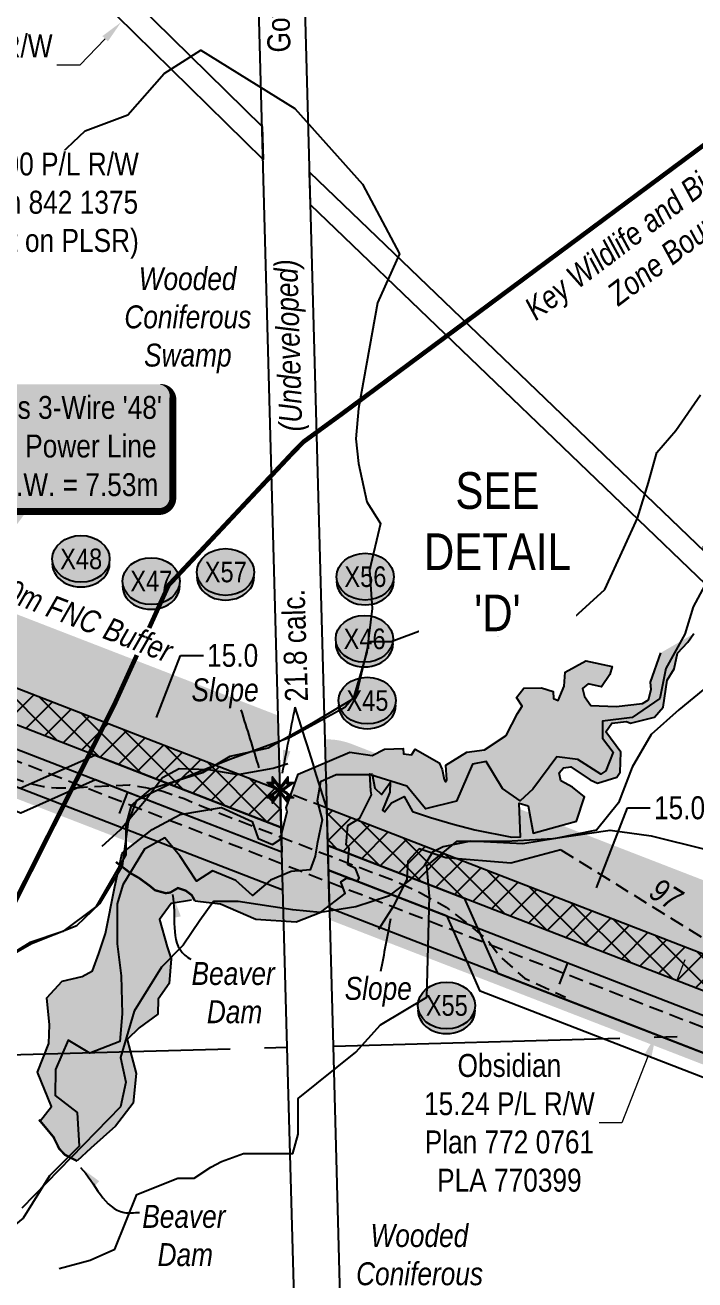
# Model space of a CAD drawing. Extents: x 633209 to 644713, y 5826006 to 5832721.
# Drawn here: x 637918 to 638210, y 5831600 to 5832147 of the extents above; entities that cross this region are included whole.
import ezdxf
from ezdxf.enums import TextEntityAlignment as Align

# ---------------------------------------------------------------- set-up
doc = ezdxf.new("R2010")
doc.units = 0
doc.header["$LTSCALE"] = 5
doc.header["$PDSIZE"] = 0.5
for name, pattern in [('DASHDOT2', [12.7, 6.35, -3.175, 0, -3.175]), ('foc-QUARTERLINE', [33, 25, -3, 2, -3]), ('foc-TIELINE', [1.875, 1.25, -0.625]), ('foc-TRAV', [1.875, 1.25, -0.625]), ('UG_PIPE', [1.875, 1.25, -0.625])]:
    doc.linetypes.add(name, pattern=pattern)
doc.layers.get('Defpoints').update_dxf_attribs({"color": 9})
for name, color, linetype, lineweight in [('AS-GENERAL', 48, 'Continuous', 18), ('C-AR-T', 13, 'Continuous', 9), ('C-FLOWLINE-T', 13, 'Continuous', 9), ('F-RW-T', 190, 'Continuous', 9), ('T-TEXT', 48, 'Continuous', 18), ('T-TIE-T', 201, 'Continuous', 18)]:
    doc.layers.add(name, color=color, linetype=linetype, lineweight=lineweight)
for name, color, linetype in [('AS-PIPE-UG', 44, 'UG_PIPE'), ('AS-WILDLIFE', 131, 'DASHDOT2'), ('C-RW', 13, 'Continuous'), ('DETAIL-T', 7, 'Continuous'), ('F-RW', 190, 'Continuous'), ('L-MON', 1, 'Continuous'), ('L-QSEC', 8, 'foc-QUARTERLINE'), ('L-ROAD-T', 7, 'Continuous'), ('L-SEC', 7, 'Continuous'), ('P-BUFFER-H 30m', 51, 'Continuous'), ('P-BUFFER-T', 40, 'Continuous'), ('P-CROSSINGS', 250, 'Continuous'), ('P-PROPOSED', 10, 'Continuous'), ('P-PROPOSED-H', 21, 'Continuous'), ('P-TEMP-BLUE-BORE-H', 131, 'Continuous'), ('P-TEMP-NO CUT-H', 104, 'Continuous'), ('P-TRAV', 4, 'foc-TRAV'), ('P-TXT', 4, 'Continuous'), ('T-SLOPE', 48, 'Continuous'), ('T-TIE', 201, 'foc-TIELINE'), ('T-WATER', 160, 'Continuous'), ('T-WATER-H', 133, 'Continuous'), ('WETLAND', 143, 'Continuous'), ('WETLAND-T', 146, 'Continuous')]:
    doc.layers.add(name, color=color, linetype=linetype)
doc.styles.add('175L', font='ARIALN.TTF', dxfattribs={"height": 20})
doc.styles.add('80', font='ARIALN.TTF', dxfattribs={"height": 10})
doc.styles.add('80CG', font='ARIALN.TTF', dxfattribs={"height": 10})
doc.styles.add('80L', font='ARIALN.TTF', dxfattribs={"height": 10})
doc.styles.add('80LS', font='ARIALNI.TTF', dxfattribs={"height": 10})
doc.styles.add('Crossing', font='ARIALN.TTF', dxfattribs={"height": 10})
doc.styles.add('foc-LtypeFont', font='ARIALN.TTF', dxfattribs={"height": 7.35})
doc.linetypes.add('foc-TOPO-flowdirection-NOLINE', pattern='A,0,[">",foc-LtypeFont,S=0.3,R=0,X=0,Y=-0.945],-20,[">",foc-LtypeFont,S=0.3,R=0,X=0,Y=-0.945],0', length=20)
doc.dimstyles.new('Compass 5 000', dxfattribs={"dimscale": 5, "dimtxt": 9, "dimasz": 2, "dimexe": 0.2, "dimexo": 0.0625, "dimgap": 0.5, "dimtad": 0, "dimtih": 1, "dimtoh": 1, "dimzin": 0, "dimdsep": 46, "dimtxsty": '80CG', "dimcen": 0.1, "dimse1": 1, "dimse2": 1, "dimclrd": 256, "dimclrt": 256, "dimaunit": 1, "dimadec": 4, "dimazin": 0, "dimtfac": 0.06, "dimtofl": 0, "dimtmove": 0, "dimatfit": 1, "dimfxl": 0.2, "dimtolj": 1, "dimtzin": 0, "dimlwd": -1, "dimarcsym": 0})

# ---------------------------------------------------------------- blocks, each defined once
blk = doc.blocks.new('*D414')
at = {"layer": 'C-AR-T', "transparency": 16777216}
for p, q in [((638202.04, 5831730.51), (638205.64, 5831739.84)), ((638189.31, 5831697.63), (638178.07, 5831668.58)), ((638178.07, 5831668.58), (638168.07, 5831668.58))]:
    blk.add_line(p, q, dxfattribs=at)
for points in [[(638200.48, 5831731.11), (638203.59, 5831729.91), (638198.43, 5831721.19)], [(638187.75, 5831698.23), (638190.86, 5831697.03), (638192.92, 5831706.96)]]:
    blk.add_solid(points, dxfattribs=at)
at = {"layer": 'Defpoints', "color": 0, "transparency": 16777216}
for p in [(638086.5, 5831764.5), (638080.99, 5831750.27), (638198.43, 5831721.19)]:
    blk.add_point(p, dxfattribs=at)
at = {"layer": 'C-AR-T', "transparency": 16777216, "insert": (638128.98, 5831668.58), "char_height": 10, "attachment_point": 5, "style": '80CG'}
blk.add_mtext('\\A1;Obsidian\\P15.24 P/L R/W\\PPlan 772 0761\\PPLA 770399', dxfattribs=at)
blk = doc.blocks.new('*D430')
at = {"layer": 'C-FLOWLINE-T', "transparency": 16777216}
for p, q in [((637973.48, 5832162.86), (637980.42, 5832170.06)), ((637952.67, 5832141.28), (637941.59, 5832129.78)), ((637941.59, 5832129.78), (637931.59, 5832129.78))]:
    blk.add_line(p, q, dxfattribs=at)
for points in [[(637972.28, 5832164.02), (637974.68, 5832161.7), (637966.54, 5832155.66)], [(637951.47, 5832142.43), (637953.87, 5832140.12), (637959.61, 5832148.48)]]:
    blk.add_solid(points, dxfattribs=at)
at = {"layer": 'Defpoints', "color": 0, "transparency": 16777216}
for p in [(637953.45, 5832168.28), (637946.52, 5832161.1), (637966.54, 5832155.66)]:
    blk.add_point(p, dxfattribs=at)
at = {"layer": 'C-FLOWLINE-T', "transparency": 16777216, "insert": (637876.59, 5832129.78), "char_height": 10, "attachment_point": 5, "style": '80CG', "bg_fill": 3, "box_fill_scale": 1.1, "bg_fill_color": 256, "bg_fill_true_color": 13158600, "bg_fill_transparency": 0}
blk.add_mtext('\\A1;Obsidian\\P10.06 Flow Line R/W\\PPlan 842 0200\\PPLA 2725', dxfattribs=at)
blk = doc.blocks.new('*D534')
at = {"layer": 'Defpoints', "color": 0, "transparency": 16777216}
for p in [(638147.65, 5831724.37), (638144.03, 5831715.03), (638351.23, 5831645.5)]:
    blk.add_point(p, dxfattribs=at)
at = {"layer": 'F-RW-T', "transparency": 16777216}
for p, q in [((638354.84, 5831654.82), (638358.45, 5831664.14)), ((638344, 5831626.83), (638336.15, 5831606.57)), ((638336.15, 5831606.57), (638326.15, 5831606.57))]:
    blk.add_line(p, q, dxfattribs=at)
for points in [[(638353.29, 5831655.42), (638356.4, 5831654.22), (638351.23, 5831645.5)], [(638342.44, 5831627.43), (638345.55, 5831626.22), (638347.61, 5831636.15)]]:
    blk.add_solid(points, dxfattribs=at)
at = {"layer": 'F-RW-T', "transparency": 16777216, "insert": (638287.06, 5831606.57), "char_height": 10, "attachment_point": 5, "style": '80CG'}
blk.add_mtext('\\A1;PMC\\P10.00 P/L R/W\\PPlan 962 1146\\PPLA 960735', dxfattribs=at)
blk = doc.blocks.new('*D547')
at = {"layer": 'Defpoints', "color": 0, "transparency": 16777216}
for p in [(637839.05, 5832131.08), (637869.05, 5832131.84), (637870.66, 5832068)]:
    blk.add_point(p, dxfattribs=at)
at = {"layer": 'F-RW-T', "transparency": 16777216}
for p, q in [((637880.66, 5832068.25), (637890.65, 5832068.5)), ((637830.66, 5832066.99), (637820.66, 5832066.74))]:
    blk.add_line(p, q, dxfattribs=at)
for points in [[(637830.62, 5832068.65), (637830.7, 5832065.32), (637840.66, 5832067.24)], [(637880.61, 5832069.91), (637880.7, 5832066.58), (637870.66, 5832068)]]:
    blk.add_solid(points, dxfattribs=at)
at = {"layer": 'F-RW-T', "transparency": 16777216, "insert": (637930.12, 5832068.5), "char_height": 10, "attachment_point": 5, "style": '80CG', "bg_fill": 3, "box_fill_scale": 1.1, "bg_fill_color": 256, "bg_fill_true_color": 13158600, "bg_fill_transparency": 0}
blk.add_mtext('\\A1;30.00 P/L R/W\\PPlan 842 1375\\P(Not on PLSR)', dxfattribs=at)
blk = doc.blocks.new('TEMP')
h = blk.add_hatch(color=255)
h.dxf.hatch_style = 1
h.paths.add_polyline_path([(-1.15, -0.67), (-0.67, -0.67), (-0.67, -1.15), (0, -0.25), (0.67, -1.15), (0.67, -0.67), (1.15, -0.67), (0.25, 0), (1.15, 0.67), (0.67, 0.67), (0.67, 1.15), (0, 0.25), (-0.67, 1.15), (-0.67, 0.67), (-1.15, 0.67), (-0.25, 0)])
h.paths.add_polyline_path([(0.57, 0.85), (0.57, 0.57), (0.85, 0.57), (0.08, 0), (0.85, -0.57), (0.57, -0.57), (0.57, -0.85), (0, -0.08), (-0.57, -0.85), (-0.57, -0.57), (-0.85, -0.57), (-0.08, 0), (-0.85, 0.57), (-0.57, 0.57), (-0.57, 0.85), (0, 0.08)], flags=16)
h = blk.add_hatch(color=1)
h.dxf.hatch_style = 1
h.paths.add_polyline_path([(-0.07, -0.01), (-0.08, 0), (-0.85, -0.57), (-0.57, -0.57), (-0.57, -0.85), (0.07, 0.01), (0.08, 0), (0.85, 0.57), (0.57, 0.57), (0.57, 0.85)])
at = {"color": 1}
for p, q in [((-0.08, 0), (0.08, 0)), ((0, 0.08), (0, -0.08))]:
    blk.add_line(p, q, dxfattribs=at)
at = {"color": 255, "flags": 128}
blk.add_lwpolyline([(-0.25, 0), (-1.15, 0.67), (-0.67, 0.67), (-0.67, 1.15), (0, 0.25), (0.67, 1.15), (0.67, 0.67), (1.15, 0.67), (0.25, 0), (1.15, -0.67), (0.67, -0.67), (0.67, -1.15), (0, -0.25), (-0.67, -1.15), (-0.67, -0.67), (-1.15, -0.67)], close=True, dxfattribs=at)
at = {"color": 1, "flags": 128}
blk.add_lwpolyline([(-0.08, 0), (-0.85, 0.57), (-0.57, 0.57), (-0.57, 0.85), (0, 0.08), (0.57, 0.85), (0.57, 0.57), (0.85, 0.57), (0.08, 0), (0.85, -0.57), (0.57, -0.57), (0.57, -0.85), (0, -0.08), (-0.57, -0.85), (-0.57, -0.57), (-0.85, -0.57)], close=True, dxfattribs=at)
blk = doc.blocks.new('xing2')
h = blk.add_hatch(color=50)
h.dxf.hatch_style = 1
edge = h.paths.add_edge_path()
edge.add_ellipse((0, 0), major_axis=(-12.5, 0), ratio=0.816297, start_angle=0, end_angle=360)
h = blk.add_hatch(color=250)
h.dxf.hatch_style = 1
edge = h.paths.add_edge_path()
edge.add_ellipse((0, -2.05), major_axis=(-12.5, 0), ratio=0.816297, start_angle=0, end_angle=180)
edge.add_line((12.5, -2.05), (12.5, 0))
edge.add_ellipse((0, 0), major_axis=(-12.5, 0), ratio=0.816297, start_angle=0, end_angle=180, ccw=False)
edge.add_line((-12.5, 0), (-12.5, -2.05))
at = {"color": 250}
blk.add_ellipse((0, 0), major_axis=(-12.5, 0), ratio=0.816297, dxfattribs=at)
blk.add_ellipse((0, -2.05), major_axis=(-12.5, 0), ratio=0.816297, start_param=0, end_param=3.141593, dxfattribs=at)
at = {"color": 250, "style": 'Crossing'}
blk.add_attdef('CROSSING', text='', height=9, dxfattribs=at).set_placement((0.09, 0.02), align=Align.MIDDLE_CENTER)
at = {"color": 250, "style": 'Crossing', "flags": 1}
for tag, p in [('OWNER', (0.09, -12.49)), ('DESCRIPTION', (0.09, -25.77)), ('LOCATION', (0.09, -39.3)), ('DWG_REF', (0.09, -52.84))]:
    blk.add_attdef(tag, text='', height=9, dxfattribs=at).set_placement(p, align=Align.MIDDLE_CENTER)
blk = doc.blocks.new('*D692')
at = {"layer": 'Defpoints', "color": 0, "transparency": 16777216}
for p in [(638131.01, 5831774.23), (638163.34, 5831761.71), (638125.59, 5831760.25)]:
    blk.add_point(p, dxfattribs=at)
at = {"layer": 'P-TXT', "transparency": 16777216}
for p, q in [((638166.95, 5831771.04), (638180.45, 5831805.92)), ((638180.45, 5831805.92), (638190.45, 5831805.92)), ((638154.31, 5831738.4), (638150.7, 5831729.08))]:
    blk.add_line(p, q, dxfattribs=at)
for points in [[(638165.39, 5831771.64), (638168.5, 5831770.44), (638163.34, 5831761.71)], [(638152.76, 5831739.01), (638155.87, 5831737.8), (638157.92, 5831747.73)]]:
    blk.add_solid(points, dxfattribs=at)
at = {"layer": 'P-TXT', "transparency": 16777216, "insert": (638203.2, 5831805.92), "char_height": 10, "attachment_point": 5, "style": '80CG'}
blk.add_mtext('\\A1;15.0', dxfattribs=at)
blk = doc.blocks.new('*D693')
at = {"layer": 'Defpoints', "color": 0, "transparency": 16777216}
for p in [(637976.01, 5831834.34), (637966.08, 5831822.11), (637970.6, 5831820.36)]:
    blk.add_point(p, dxfattribs=at)
at = {"layer": 'P-TXT', "transparency": 16777216}
for p, q in [((637975.1, 5831845.42), (637985.54, 5831872.38)), ((637985.54, 5831872.38), (637995.54, 5831872.38)), ((637962.46, 5831812.78), (637958.85, 5831803.46))]:
    blk.add_line(p, q, dxfattribs=at)
for points in [[(637973.55, 5831846.02), (637976.65, 5831844.82), (637971.49, 5831836.09)], [(637960.91, 5831813.39), (637964.02, 5831812.18), (637966.08, 5831822.11)]]:
    blk.add_solid(points, dxfattribs=at)
at = {"layer": 'P-TXT', "transparency": 16777216, "insert": (638008.29, 5831872.38), "char_height": 10, "attachment_point": 5, "style": '80CG', "bg_fill": 3, "box_fill_scale": 1.1, "bg_fill_color": 256, "bg_fill_true_color": 13158600, "bg_fill_transparency": 0}
blk.add_mtext('\\A1;15.0', dxfattribs=at)
blk = doc.blocks.new('*U758')
h = blk.add_hatch(color=255)
edge = h.paths.add_edge_path()
edge.add_line((-41.5, -28.5), (41.5, -28.5))
edge.add_arc((41.5, -22.5), 6, 270, 360)
edge.add_line((47.5, -22.5), (47.5, 21))
edge.add_arc((41.5, 21), 6, 0, 90)
edge.add_line((41.5, 27), (-41.5, 27))
edge.add_arc((-41.5, 21), 6, 90, 180)
edge.add_line((-47.5, 21), (-47.5, -22.5))
edge.add_arc((-41.5, -22.5), 6, 180, 270)
at = {"color": 104, "flags": 128}
blk.add_lwpolyline([(-41.5, -28.5, 3, 3, 0), (41.5, -28.5, 3, 3, 0.414214), (47.5, -22.5, 3, 3, 0), (47.5, 21, 3, 0, 0.414214), (41.5, 27, 0, 0, 0), (-41.5, 27, 0, 0, 0.414214), (-47.5, 21, 0, 0, 0), (-47.5, -22.5, 0, 3, 0.414214)], format="xyseb", close=True, dxfattribs=at)
blk.add_lwpolyline([(-66.3, -96.08, 0, 7.5, 0), (0, 0, 0, 0, 0)], format="xyseb", dxfattribs=at)
at = {"color": 104, "style": '80'}
blk.add_attdef('ENTER_TEXT_001', (-26.85, -4.92), '', height=10, dxfattribs=at)

msp = doc.modelspace()

# ---------------------------------------------------------------- hatches: boundary and pattern name
at = {"layer": 'P-BUFFER-H 30m'}
h = msp.add_hatch(color=256, dxfattribs=at)
h.dxf.hatch_style = 1
edge = h.paths.add_edge_path()
edge.add_arc((638029.58, 5831798.499), 31.033, 246.00302, 271.35755, ccw=False)
edge.add_line((638016.959, 5831770.148), (637816.048, 5831847.935))
edge.add_line((637816.048, 5831847.935), (637814.438, 5831847.224))
edge.add_arc((637802.318, 5831874.656), 29.991, 248.84225, 293.83565, ccw=False)
edge.add_line((637791.494, 5831846.687), (637771.715, 5831854.342))
edge.add_arc((637782.539, 5831882.311), 29.991, 113.83565, 248.84225, ccw=False)
edge.add_line((637770.42, 5831909.744), (637802.793, 5831924.047))
edge.add_arc((637814.913, 5831896.614), 29.991, 68.83504, 113.83565, ccw=False)
edge.add_line((637825.741, 5831924.581), (638028.165, 5831846.209))
edge.add_line((638028.165, 5831846.209), (638030.315, 5831767.474))
h = msp.add_hatch(color=256, dxfattribs=at)
h.dxf.hatch_style = 1
edge = h.paths.add_edge_path()
edge.add_arc((639674.771, 5831149.735), 29.991, 248.83523, 271.74419, ccw=False)
edge.add_line((639663.943, 5831121.767), (638550.927, 5831552.69))
edge.add_line((638550.927, 5831552.69), (638259.92, 5831665.363))
edge.add_arc((638270.749, 5831693.33), 29.991, 203.83464, 248.83452, ccw=False)
edge.add_line((638243.316, 5831681.211), (638242.624, 5831682.777))
edge.add_line((638242.624, 5831682.777), (638050.717, 5831757.078))
edge.add_line((638050.717, 5831757.078), (638048.567, 5831835.812))
edge.add_arc((638049.386, 5831805.833), 29.991, 68.83499, 91.56414, ccw=False)
edge.add_line((638060.214, 5831833.801), (638287.072, 5831745.967))
edge.add_arc((638276.243, 5831718), 29.991, 23.83464, 68.83499, ccw=False)
edge.add_line((638303.676, 5831730.119), (638304.368, 5831728.554))
edge.add_line((638304.368, 5831728.554), (638577.998, 5831622.609))
edge.add_line((638577.998, 5831622.609), (639673.284, 5831198.55))
edge.add_line((639673.284, 5831198.55), (639675.684, 5831119.758))
at = {"layer": 'P-PROPOSED-H'}
h = msp.add_hatch(color=256, dxfattribs=at)
h.dxf.hatch_style = 1
h.paths.add_polyline_path([(638029.496, 5831797.454), (637815.291, 5831880.388), (637802.318, 5831874.656), (637782.539, 5831882.311), (637814.913, 5831896.614), (638029.052, 5831813.705)])
h = msp.add_hatch(color=256, dxfattribs=at)
h.dxf.hatch_style = 1
h.paths.add_polyline_path([(638049.386, 5831805.833), (638276.243, 5831718), (638281.955, 5831705.071), (638567.169, 5831594.642), (639674.275, 5831166.007), (639674.771, 5831149.735), (638561.755, 5831580.658), (638270.749, 5831693.33), (638265.037, 5831706.259), (638049.829, 5831789.581)])
at = {"layer": 'P-TEMP-BLUE-BORE-H'}
h = msp.add_hatch(color=256, dxfattribs=at)
h.dxf.hatch_style = 1
h.paths.add_polyline_path([(637845.496, 5831884.773), (638029.052, 5831813.705), (638029.496, 5831797.454), (637845.932, 5831868.496)])
h = msp.add_hatch(color=256, dxfattribs=at)
h.dxf.hatch_style = 1
h.paths.add_polyline_path([(638233.161, 5831734.68), (638227.747, 5831720.696), (638049.829, 5831789.581), (638049.386, 5831805.833)])
at = {"layer": 'P-TEMP-NO CUT-H', "ltscale": 2}
h = msp.add_hatch(dxfattribs=at)
h.set_pattern_fill('ANSI37', color=256, scale=2.499209)
h.set_pattern_definition([(45, (-1426.813, 2303.864), (-5.610884679, 5.610884679), []), (135, (-1426.813, 2303.864), (-5.610884679, -5.610884679), [])])
h.paths.add_polyline_path([(637845.496, 5831884.773), (638029.052, 5831813.705), (638029.496, 5831797.454), (637845.932, 5831868.496)])
h = msp.add_hatch(dxfattribs=at)
h.set_pattern_fill('ANSI37', color=256, scale=2.499209)
h.set_pattern_definition([(45, (131.757, 1437.377), (-5.610884679, 5.610884679), []), (135, (131.757, 1437.377), (-5.610884679, -5.610884679), [])])
h.paths.add_polyline_path([(638233.161, 5831734.68), (638227.747, 5831720.696), (638049.829, 5831789.581), (638049.386, 5831805.833)])
at = {"layer": 'T-WATER-H'}
h = msp.add_hatch(color=256, dxfattribs=at)
h.dxf.hatch_style = 1
h.paths.add_polyline_path([(638177.568, 5831830.189), (638171.058, 5831839.057), (638173.648, 5831842.905), (638180.086, 5831843.666), (638181.828, 5831842.859), (638192.212, 5831845.535), (638196.044, 5831849.822), (638197.809, 5831861.694), (638200.811, 5831866.555), (638202.282, 5831873.424), (638206.867, 5831878.156), (638209.479, 5831881.906), (638195.089, 5831873.61), (638190.568, 5831860.732), (638190.86, 5831857.575), (638189.651, 5831853.106), (638186.994, 5831851.43), (638175.505, 5831850.171), (638164.572, 5831850.569), (638161.763, 5831854.456), (638160.94, 5831858.012), (638163.327, 5831860.017), (638169.086, 5831858.77), (638172.823, 5831864.075), (638173.834, 5831867.534), (638162.271, 5831870.101), (638153.365, 5831865.153), (638152.857, 5831858.953), (638150.331, 5831852.747), (638148.189, 5831853.649), (638148.092, 5831856.657), (638142.934, 5831858.344), (638135.353, 5831858.137), (638132.123, 5831854.098), (638134.516, 5831850.263), (638132.525, 5831847.04), (638127.632, 5831837.56), (638118.12, 5831831.227), (638110.462, 5831830.271), (638101.211, 5831824.62), (638101.711, 5831818.234), (638101.095, 5831817.336), (638100.58, 5831818.312), (638099.701, 5831822.746), (638098.371, 5831825.578), (638087.883, 5831831.528), (638086.303, 5831829.104), (638082.824, 5831829.566), (638082.616, 5831831.837), (638074.518, 5831831.596), (638069.089, 5831828.815), (638059.435, 5831830.186), (638036.863, 5831820.641), (638031.68, 5831805.909), (638031.992, 5831804.229), (638028.944, 5831792.202), (638025.669, 5831789.942), (638019.352, 5831792.663), (638016.724, 5831800.084), (638003.473, 5831806.08), (637985.323, 5831802.998), (637973.142, 5831796.489), (637960.148, 5831786.24), (637958.996, 5831781.124), (637963.765, 5831777.46), (637967.383, 5831775.424), (637972.091, 5831771.984), (637974.426, 5831770.039), (637979.09, 5831768.774), (637981.052, 5831769.039), (637984.417, 5831771.025), (637987.886, 5831769.836), (637990.496, 5831767.874), (637991.76, 5831765.461), (638002.936, 5831764.175), (638018.375, 5831757.447), (638036.024, 5831756.274), (638046.753, 5831760.415), (638057.304, 5831768.621), (638055.411, 5831773.64), (638057.917, 5831775.284), (638062.816, 5831774.089), (638063.535, 5831775.472), (638061.792, 5831779.466), (638058.505, 5831781.169), (638059.07, 5831788.2), (638057.853, 5831789.906), (638058.459, 5831798.263), (638063.742, 5831801.486), (638068.864, 5831811.597), (638068.617, 5831813.324), (638068.088, 5831820.799), (638069.143, 5831820.594), (638070.265, 5831814.478), (638073.153, 5831811.766), (638077.003, 5831816.947), (638076.859, 5831812.742), (638073.677, 5831804.992), (638074.552, 5831804.2), (638077.619, 5831808.145), (638083.108, 5831810.967), (638086.788, 5831804.4), (638094.504, 5831801.736), (638104.463, 5831798.808), (638113.848, 5831796.332), (638130.115, 5831793.144), (638133.814, 5831793.295), (638133.243, 5831808.042), (638137.246, 5831806.797), (638139.367, 5831794.984), (638149.781, 5831797.859), (638158.229, 5831800.23), (638161.816, 5831810.744), (638156.444, 5831814.938), (638151.388, 5831817.772), (638150.628, 5831821.261), (638152.573, 5831823.446), (638155.77, 5831823.906), (638164.195, 5831818.216), (638167.433, 5831816.769), (638175.877, 5831819.294), (638177.346, 5831821.553)])
h = msp.add_hatch(color=256, dxfattribs=at)
h.dxf.hatch_style = 1
h.paths.add_polyline_path([(637981.472, 5831740.121), (637979.726, 5831745.439), (637976.449, 5831757.304), (637981.454, 5831764.33), (637991.525, 5831765.91), (637990.496, 5831767.874), (637987.886, 5831769.836), (637984.417, 5831771.025), (637981.052, 5831769.039), (637979.09, 5831768.774), (637974.426, 5831770.039), (637972.091, 5831771.984), (637967.383, 5831775.424), (637963.765, 5831777.46), (637958.996, 5831781.124), (637956.86, 5831771.635), (637952.8, 5831751.127), (637949.906, 5831742.514), (637947.085, 5831734.942), (637942.672, 5831732.419), (637933.916, 5831730.434), (637927.183, 5831723.072), (637928.375, 5831711.394), (637928.107, 5831703.21), (637923.122, 5831690.746), (637929.286, 5831675.834), (637924.318, 5831669.47), (637930.17, 5831662.407), (637932.646, 5831657.317), (637935.175, 5831654.696), (637940.436, 5831652.023), (637946.435, 5831657.59), (637957.152, 5831667.138), (637964.909, 5831677.214), (637966.188, 5831690.167), (637962.264, 5831705.037), (637967.468, 5831710.012), (637975.716, 5831716.005), (637975.856, 5831722.623), (637980.601, 5831729.368)])

# ---------------------------------------------------------------- linework, layer by layer
at = {"layer": 'AS-GENERAL', "const_width": 1, "flags": 128}
for points in [[(637957.353, 5831782.386), (637963.765, 5831777.46), (637967.383, 5831775.424), (637972.091, 5831771.984), (637974.426, 5831770.039), (637979.09, 5831768.774), (637981.052, 5831769.039), (637984.417, 5831771.025), (637987.886, 5831769.836), (637990.496, 5831767.874), (637991.774, 5831765.434)], [(637940.435, 5831651.995), (637935.175, 5831654.696), (637932.646, 5831657.317), (637930.17, 5831662.407), (637923.829, 5831670.06)]]:
    msp.add_lwpolyline(points, dxfattribs=at)
at = {"layer": 'AS-PIPE-UG', "flags": 128}
for points in [[(637770.621, 5831871.662), (637785.813, 5831865.552), (637804.945, 5831858.443), (637819.53, 5831853.23), (637837.645, 5831846.761), (637852.479, 5831841.485), (637869.468, 5831835.542), (637885.68, 5831829.437), (637903.858, 5831821.953), (637918.938, 5831816.781), (637925.704, 5831815.312), (637931.326, 5831814.631), (637939.748, 5831814.729), (637946.153, 5831815.232), (637963.299, 5831815.944), (637970.216, 5831814.84), (637977.861, 5831813.285), (637987.101, 5831809.998), (637994.771, 5831806.672), (638069.549, 5831777.691), (638078.331, 5831774.511), (638090.221, 5831768.953), (638101.397, 5831762.641), (638109.168, 5831756.778), (638113.119, 5831753.44), (638119.624, 5831748.19), (638124.421, 5831741.606), (638135.562, 5831731.669), (638153.421, 5831723.429)], [(638571.784, 5831571.177), (637867.759, 5831844.318)]]:
    msp.add_lwpolyline(points, dxfattribs=at)
at = {"layer": 'AS-WILDLIFE', "const_width": 2, "flags": 128}
msp.add_lwpolyline([(637833.631, 5831604.163), (637846.25, 5831630), (637875.813, 5831690.5), (637956.688, 5831851), (637966.25, 5831872), (637980.313, 5831903), (638034.25, 5831960.5), (638039.125, 5831965.5), (638055.625, 5831977.5), (638311.563, 5832167.5), (638545.813, 5832345), (638583.813, 5832374), (638593.875, 5832379), (638663.75, 5832412.5), (638712, 5832422.5), (638749.438, 5832430), (638783.063, 5832436), (638825.187, 5832443), (638900.75, 5832460.5), (638933.653, 5832462.306)], dxfattribs=at)
at = {"layer": 'C-RW'}
for points in [[(638021.151, 5832103.065), (638021.544, 5832088.684), (637901.487, 5832206.533), (637896.168, 5832211.662), (637870.752, 5832236.179), (637884.689, 5832236.563), (637905.489, 5832216.511), (637910.81, 5832211.382), (638021.151, 5832103.065)], [(639675.273, 5831133.251), (638050.577, 5831762.197), (638050.125, 5831778.745), (638561.755, 5831580.658), (639674.771, 5831149.735)]]:
    msp.add_lwpolyline(points, close=True, dxfattribs=at)
for points in [[(638029.792, 5831786.635), (637651.002, 5831933.22), (637270.045, 5832079.891), (637106.828, 5832142.759)], [(637107.292, 5832126.254), (637264.569, 5832065.674), (637645.516, 5831919.006), (638030.24, 5831770.226)], [(638617.737, 5831530.341), (638603.598, 5831529.972), (638042.204, 5832068.819), (638041.814, 5832083.134), (638617.737, 5831530.341)]]:
    msp.add_lwpolyline(points, dxfattribs=at)
at = {"layer": 'F-RW'}
msp.add_lwpolyline([(637107.292, 5832126.254), (637264.568, 5832065.674), (637645.516, 5831919.006), (637915.585, 5831814.527), (637948.192, 5831828.932), (638029.496, 5831797.454), (638029.792, 5831786.635), (637948.444, 5831818.114), (637915.838, 5831803.71), (637641.917, 5831909.68), (637260.976, 5832056.345), (637107.596, 5832115.424)], dxfattribs=at)
msp.add_lwpolyline([(639675.603, 5831122.405), (638116.258, 5831726.088), (638110.558, 5831738.991), (638101.841, 5831758.722), (638050.125, 5831778.745), (638049.829, 5831789.581), (638109.312, 5831766.549), (638123.729, 5831733.915), (639675.273, 5831133.251)], close=True, dxfattribs=at)
at = {"layer": 'L-QSEC'}
for p, q in [((638052.217, 5831702.134), (638820.289, 5831723.516)), ((637222.524, 5831680.102), (638032.114, 5831701.585))]:
    msp.add_line(p, q, dxfattribs=at)
at = {"layer": 'L-SEC'}
for p, q in [((638052.217, 5831702.134), (638030.279, 5832505.539)), ((638032.114, 5831701.585), (638010.176, 5832505.009)), ((638054.153, 5830897.505), (638032.114, 5831701.585)), ((638074.255, 5830898.077), (638052.217, 5831702.134))]:
    msp.add_line(p, q, dxfattribs=at)
at = {"layer": 'P-PROPOSED', "flags": 128}
msp.add_lwpolyline([(638049.386, 5831805.833), (638276.243, 5831718), (638281.955, 5831705.071), (638567.169, 5831594.642), (639674.275, 5831166.007), (639674.771, 5831149.735), (638561.755, 5831580.658), (638270.749, 5831693.33), (638265.037, 5831706.259), (638049.829, 5831789.581)], close=True, dxfattribs=at)
at = {"layer": 'P-TRAV', "flags": 128}
msp.add_lwpolyline([(638049.386, 5831805.833), (638028.361, 5831813.973)], dxfattribs=at)
at = {"layer": 'T-SLOPE', "flags": 128}
for points in [[(637951.341, 5831789.188), (637959.206, 5831796.315), (637969.901, 5831808.944), (637977.615, 5831819.18), (637984.962, 5831823.071), (637997.703, 5831822.679), (638010.544, 5831820.532), (638025.918, 5831823.295), (638032.424, 5831825.338)], [(638151.489, 5831787.621), (638129.608, 5831781.884), (638101.283, 5831784.153), (638089.698, 5831788.129), (638084.762, 5831782.667), (638084.288, 5831774.85), (638078.515, 5831763.366), (638071.917, 5831752.902)]]:
    msp.add_lwpolyline(points, dxfattribs=at)
at = {"layer": 'T-TIE', "flags": 128}
msp.add_lwpolyline([(638151.489, 5831787.621), (638233.865, 5831736.497)], dxfattribs=at)
at = {"layer": 'T-WATER', "linetype": 'foc-TOPO-flowdirection-NOLINE', "flags": 128}
msp.add_lwpolyline([(638337.907, 5832015.218), (638334.425, 5832004.372), (638327.471, 5831986.62), (638302.546, 5831979.063), (638287.041, 5831985.706), (638270.887, 5831981.682), (638260.38, 5831974.663), (638263.105, 5831967.81), (638267.775, 5831957.177), (638257.543, 5831952.757), (638250.173, 5831937.096), (638245.515, 5831927.362), (638236.662, 5831924.852), (638224.612, 5831928.654), (638213.557, 5831919.799), (638217.494, 5831908.941), (638209.182, 5831893.536), (638205.464, 5831881.746), (638197.214, 5831866.735), (638194.569, 5831853.635), (638182.494, 5831845.36), (638169.605, 5831843.689), (638169.643, 5831836.338), (638174.19, 5831830.28), (638170.987, 5831822.09), (638168.895, 5831820.694), (638158.888, 5831826.986), (638149.662, 5831828.181), (638139.215, 5831814.07), (638133.614, 5831809.019), (638125.965, 5831814.452), (638118.912, 5831826.168), (638112.831, 5831824.943), (638105.935, 5831808.929), (638092.375, 5831805.585), (638084.282, 5831815.397), (638068.42, 5831820.365), (638053.363, 5831820.353), (638046.587, 5831817.342), (638045.081, 5831809.061), (638047.34, 5831800.779), (638045.081, 5831790.239), (638044.329, 5831784.969), (638042.07, 5831778.947), (638033.789, 5831778.194), (638024.754, 5831774.43), (638016.898, 5831767.76), (638009.681, 5831774.274), (637999.43, 5831778.466), (637992.492, 5831773.954), (637985.239, 5831785.015), (637978.709, 5831792.895), (637969.853, 5831787.956), (637960.35, 5831772.438), (637957.925, 5831764.148), (637957.873, 5831746.63), (637959.656, 5831732.704), (637960.091, 5831716.174), (637959.012, 5831704.121), (637946.009, 5831698.951), (637936.573, 5831704.642), (637931.042, 5831691.822), (637930.937, 5831680.522), (637940.487, 5831673.215), (637941.28, 5831658.402), (637928.418, 5831645.506), (637916.977, 5831627.132), (637902.77, 5831615.58), (637888.477, 5831605.943), (637872.326, 5831607.141), (637858.837, 5831608.374), (637851.545, 5831604.638)], dxfattribs=at)
at = {"layer": 'T-WATER', "flags": 128}
for points in [[(638217.494, 5831908.941), (638209.182, 5831893.536), (638205.464, 5831881.746), (638197.214, 5831866.735), (638194.569, 5831853.635), (638182.494, 5831845.36), (638169.605, 5831843.689), (638169.643, 5831836.338), (638174.19, 5831830.28), (638170.987, 5831822.09), (638168.895, 5831820.694), (638158.888, 5831826.986), (638149.662, 5831828.181), (638139.215, 5831814.07), (638133.614, 5831809.019), (638125.965, 5831814.452), (638118.912, 5831826.168), (638112.831, 5831824.943), (638105.935, 5831808.929), (638092.375, 5831805.585), (638084.282, 5831815.397), (638068.42, 5831820.365), (638053.363, 5831820.353), (638046.587, 5831817.342), (638045.081, 5831809.061), (638047.34, 5831800.779), (638045.081, 5831790.239), (638044.329, 5831784.969), (638042.07, 5831778.947), (638033.789, 5831778.194), (638024.754, 5831774.43), (638016.898, 5831767.76), (638009.681, 5831774.274), (637999.43, 5831778.466), (637992.492, 5831773.954), (637985.239, 5831785.015), (637978.709, 5831792.895), (637969.853, 5831787.956), (637960.35, 5831772.438), (637957.925, 5831764.148), (637957.873, 5831746.63), (637959.656, 5831732.704), (637960.091, 5831716.174), (637959.012, 5831704.121), (637946.009, 5831698.951), (637936.573, 5831704.642), (637931.042, 5831691.822), (637930.937, 5831680.522), (637940.487, 5831673.215), (637941.28, 5831658.402), (637928.418, 5831645.506), (637916.977, 5831627.132)], [(637991.776, 5831765.459), (638002.936, 5831764.175), (638018.375, 5831757.447), (638036.024, 5831756.274), (638046.753, 5831760.415), (638057.304, 5831768.621), (638055.411, 5831773.64), (638057.917, 5831775.284), (638062.816, 5831774.089), (638063.535, 5831775.472), (638061.792, 5831779.466), (638058.505, 5831781.169), (638059.07, 5831788.2), (638057.853, 5831789.906), (638058.459, 5831798.263), (638063.742, 5831801.486), (638068.864, 5831811.597), (638068.617, 5831813.324), (638068.088, 5831820.799), (638069.143, 5831820.594), (638070.265, 5831814.478), (638073.153, 5831811.766), (638077.003, 5831816.947), (638076.859, 5831812.742), (638073.677, 5831804.992), (638074.552, 5831804.2), (638077.619, 5831808.145), (638083.108, 5831810.967), (638086.788, 5831804.4), (638094.504, 5831801.736), (638104.463, 5831798.808), (638113.848, 5831796.332), (638130.115, 5831793.144), (638133.814, 5831793.295), (638133.243, 5831808.042), (638137.246, 5831806.797), (638139.367, 5831794.984), (638149.781, 5831797.859), (638158.229, 5831800.23), (638161.816, 5831810.744), (638156.444, 5831814.938), (638151.388, 5831817.772), (638150.628, 5831821.261), (638152.573, 5831823.446), (638155.77, 5831823.906), (638164.195, 5831818.216), (638167.433, 5831816.769), (638175.877, 5831819.294), (638177.346, 5831821.553), (638177.568, 5831830.189), (638171.058, 5831839.057), (638173.648, 5831842.905), (638180.086, 5831843.666), (638181.828, 5831842.859), (638192.212, 5831845.535), (638196.044, 5831849.822), (638197.809, 5831861.694), (638200.811, 5831866.555), (638202.282, 5831873.424), (638206.867, 5831878.156), (638209.479, 5831881.906)], [(637923.981, 5831669.039), (637929.286, 5831675.834), (637923.122, 5831690.746), (637928.107, 5831703.21), (637928.375, 5831711.394), (637927.183, 5831723.072), (637933.916, 5831730.434), (637942.672, 5831732.419), (637947.085, 5831734.942), (637949.906, 5831742.514), (637952.8, 5831751.127), (637956.86, 5831771.635), (637960.148, 5831786.24), (637973.142, 5831796.489), (637985.323, 5831802.998), (638003.473, 5831806.08), (638016.724, 5831800.084), (638019.352, 5831792.663), (638025.669, 5831789.942), (638028.944, 5831792.202), (638031.992, 5831804.229), (638031.68, 5831805.909), (638036.863, 5831820.641), (638059.435, 5831830.186), (638069.089, 5831828.815), (638074.518, 5831831.596), (638082.616, 5831831.837), (638082.824, 5831829.566), (638086.303, 5831829.104), (638087.883, 5831831.528), (638098.371, 5831825.578), (638099.701, 5831822.746), (638100.58, 5831818.312), (638101.095, 5831817.336), (638101.711, 5831818.234), (638101.211, 5831824.62), (638110.462, 5831830.271), (638118.12, 5831831.227), (638127.632, 5831837.56), (638132.525, 5831847.04), (638134.516, 5831850.263), (638132.123, 5831854.098), (638135.353, 5831858.137), (638142.934, 5831858.344), (638148.092, 5831856.657), (638148.189, 5831853.649), (638150.331, 5831852.747), (638152.857, 5831858.953), (638153.365, 5831865.153), (638162.271, 5831870.101), (638173.834, 5831867.534), (638172.823, 5831864.075), (638169.086, 5831858.77), (638163.327, 5831860.017), (638160.94, 5831858.012), (638161.763, 5831854.456), (638164.572, 5831850.569), (638175.505, 5831850.171), (638186.994, 5831851.43), (638189.651, 5831853.106), (638190.86, 5831857.575), (638190.568, 5831860.732), (638195.089, 5831873.61)], [(637990.302, 5831765.718), (637981.454, 5831764.33), (637976.449, 5831757.304), (637979.726, 5831745.439), (637981.472, 5831740.121), (637980.601, 5831729.368), (637975.856, 5831722.623), (637975.716, 5831716.005), (637967.468, 5831710.012), (637962.264, 5831705.037), (637966.188, 5831690.167), (637964.909, 5831677.214), (637957.152, 5831667.138), (637946.435, 5831657.59), (637940.436, 5831652.023)]]:
    msp.add_lwpolyline(points, dxfattribs=at)
at = {"layer": 'WETLAND'}
for points in [[(637909.39, 5832088.774), (637930.681, 5832088.631), (637943.953, 5832101.12), (637962.538, 5832108.126), (637978.45, 5832126.135), (637994.362, 5832136.234), (638035.461, 5832110.836), (638064.922, 5832077.892), (638081.069, 5832047.464), (638071.496, 5832026.18), (638063.168, 5831980.008), (638061.975, 5831966.877), (638063.168, 5831956.134), (638066.749, 5831939.423), (638072.718, 5831929.873), (638067.943, 5831909.581), (638069.137, 5831892.869), (638066.749, 5831873.77), (638060.781, 5831853.478), (638042.876, 5831842.735), (638023.777, 5831831.992), (638007.065, 5831828.41), (637995.128, 5831821.248), (637972.448, 5831814.086), (637964.093, 5831806.924), (637961.705, 5831798.568), (637961.705, 5831785.438), (637948.575, 5831762.758), (637934.251, 5831752.015), (637919.926, 5831747.24), (637910.377, 5831741.272)], [(637898.224, 5831734.11), (637920.574, 5831746.809), (637940.32, 5831754.675), (637950.367, 5831764.201), (637960.296, 5831780.677), (637962.899, 5831799.934), (637966.48, 5831809.312), (637983.192, 5831817.667), (638007.065, 5831827.217), (638033.326, 5831836.766), (638057.143, 5831849.897), (638062.406, 5831855.865), (638067.886, 5831878.545), (638077.492, 5831878.545), (638106.141, 5831889.288), (638124.046, 5831880.932), (638157.469, 5831889.288), (638170.6, 5831901.225), (638178.955, 5831919.13), (638184.924, 5831932.261), (638189.698, 5831947.779), (638193.279, 5831960.909), (638201.635, 5831970.459), (638212.378, 5831985.976)], [(638215.959, 5831859.446), (638202.829, 5831848.703), (638190.892, 5831837.96), (638182.536, 5831823.636), (638176.568, 5831808.118), (638167.018, 5831796.181), (638149.113, 5831792.6), (638134.789, 5831790.213), (638112.109, 5831791.406), (638100.172, 5831789.019), (638095.398, 5831786.632), (638091.817, 5831780.663), (638085.848, 5831774.695), (638076.299, 5831767.533), (638061.975, 5831762.758), (638046.457, 5831760.371), (638034.52, 5831761.564), (638010.646, 5831765.145), (637999.903, 5831765.145), (637993.935, 5831756.79), (637986.773, 5831746.046), (637977.223, 5831736.497), (637965.286, 5831717.398), (637959.318, 5831697.106), (637961.705, 5831686.362), (637959.318, 5831675.619), (637916.345, 5831631.453)], [(637932.551, 5831605.137), (637946.187, 5831608.773), (637956.931, 5831613.548), (637966.48, 5831637.421), (637984.385, 5831644.584), (637991.547, 5831644.584), (637998.709, 5831649.358), (638003.484, 5831651.746), (638013.034, 5831655.327), (638034.52, 5831655.327), (638036.907, 5831663.682), (638036.907, 5831679.2), (638061.975, 5831699.493), (638072.718, 5831711.43), (638093.01, 5831723.367), (638094.204, 5831767.533), (638093.01, 5831780.663), (638106.141, 5831791.406), (638127.627, 5831791.406), (638147.92, 5831792.6), (638172.987, 5831796.181), (638190.892, 5831793.794), (638214.766, 5831787.825)]]:
    msp.add_lwpolyline(points, dxfattribs=at)

# ---------------------------------------------------------------- block references
at = {"layer": 'P-CROSSINGS', "color": 5, "xscale": 0.99968368, "yscale": 0.99968368, "zscale": 0.99968368}
for p, values in [((638005.185, 5831908.783), {'CROSSING': 'X57'}), ((638066.088, 5831906.739), {'CROSSING': 'X56'}), ((638101.589, 5831719.783), {'CROSSING': 'X55'})]:
    msp.add_blockref('xing2', p, dxfattribs=at).add_auto_attribs(values)
at = {"layer": 'P-CROSSINGS', "xscale": 0.99968368, "yscale": 0.99968368, "zscale": 0.99968368}
for p, values in [((638065.745, 5831879.63), {'CROSSING': 'X46'}), ((638066.979, 5831852.722), {'CROSSING': 'X45'})]:
    msp.add_blockref('xing2', p, dxfattribs=at).add_auto_attribs(values)

# ---------------------------------------------------------------- texts
at = {"layer": 'AS-GENERAL', "char_height": 10, "attachment_point": 1, "style": '80L'}
for insert in [(637996.968, 5831738.742), (637975.483, 5831632.853)]:
    msp.add_mtext_dynamic_manual_height_columns('\\pi-6.6209;{\\fArial Narrow|b0|i1|c0|p34;Beaver\\P\\pi0.057136;Dam}', width=23.5522, gutter_width=50.016, heights=[0], dxfattribs=dict(at, insert=insert))
at = {"layer": 'L-ROAD-T', "style": '80L'}
msp.add_text('Government Road Allowance', height=9.99677, rotation=91.69098, dxfattribs=at).set_placement((638026.364, 5832209.705), align=Align.MIDDLE_CENTER)
at = {"layer": 'P-TXT', "insert": (638030.428, 5831876.601), "char_height": 9.9968, "width": 54.51658, "attachment_point": 2, "rotation": 91.7442, "style": '175L'}
msp.add_mtext('21.8 calc.', dxfattribs=at)
at = {"layer": 'T-TEXT', "style": '80LS'}
msp.add_text('(Undeveloped)', height=9.99677, rotation=91.69098, dxfattribs=at).set_placement((638032.575, 5832007.581), align=Align.MIDDLE_CENTER)
at = {"layer": 'T-TEXT', "insert": (638059.462, 5831732.262), "char_height": 10, "attachment_point": 1, "style": '80L'}
msp.add_mtext_dynamic_manual_height_columns('\\pi-2.3235;{\\fArial Narrow|b0|i1|c0|p34;Slope}', width=23.5522, gutter_width=50.016, heights=[0], dxfattribs=at)
at = {"layer": 'T-TIE-T', "insert": (638194.264, 5831776.054), "char_height": 9.99684, "attachment_point": 1, "rotation": 328.17542, "style": '80L'}
msp.add_mtext_dynamic_manual_height_columns('\\pi0.30094;{\\fArial Narrow|b0|i1|c0|p34;97}', width=13.02633, gutter_width=50.016, heights=[0], dxfattribs=at)
at = {"layer": 'WETLAND-T', "char_height": 9.99684, "attachment_point": 1, "style": '80L'}
for s, insert in [('\\pi6.835;{\\fArial Narrow|b0|i1|c0|p34;Wooded \\P\\pi0.56824;Coniferous \\P\\pi9.1637;Swamp}', (637960.48, 5832041.683)), ('\\pi6.835;{\\fArial Narrow|b0|i1|c0|p34;Wooded \\P\\pi0.56824;Coniferous \\P\\pi18.274;Fen}', (638061.566, 5831624.509))]:
    msp.add_mtext_dynamic_manual_height_columns(s, width=55.45082, gutter_width=50.016, heights=[0], dxfattribs=dict(at, insert=insert))

# ---------------------------------------------------------------- dimensions: what is measured, and where the dimension line sits
at = {"layer": 'C-AR-T'}
dim = msp.add_linear_dim(base=(638198.426, 5831721.187), p1=(638080.989, 5831750.273), p2=(638086.497, 5831764.505), angle=68.84312, text='Obsidian\\P15.24 P/L R/W\\PPlan 772 0761\\PPLA 770399', dimstyle='Compass 5 000', dxfattribs=at)
dim.commit()
dim.dimension.update_dxf_attribs({"geometry": '*D414', "text_midpoint": (638128.981, 5831668.58), "dimtype": 161})
at = {"layer": 'F-RW-T'}
dim = msp.add_linear_dim(base=(638351.229, 5831645.496), p1=(638144.033, 5831715.026), p2=(638147.654, 5831724.372), angle=68.82081, text='PMC\\P10.00 P/L R/W\\PPlan 962 1146\\PPLA 960735', dimstyle='Compass 5 000', dxfattribs=at)
dim.commit()
dim.dimension.update_dxf_attribs({"geometry": '*D534', "text_midpoint": (638287.059, 5831606.565), "dimtype": 161})
at = {"layer": 'P-TXT'}
dim = msp.add_linear_dim(base=(638163.338, 5831761.714), p1=(638125.593, 5831760.248), p2=(638131.007, 5831774.231), angle=68.83504, text='15.0', dimstyle='Compass 5 000', dxfattribs=at)
dim.commit()
dim.dimension.update_dxf_attribs({"geometry": '*D692', "text_midpoint": (638203.205, 5831805.919), "dimtype": 161})

# ---------------------------------------------------------------- leaders
at = {"layer": 'AS-GENERAL', "path_type": 1}
for points in [[(637982.093, 5831768.12), (637987.397, 5831741.759), (637990.092, 5831739.814)], [(637941.974, 5831649.215), (637960.934, 5831629.556), (637967.624, 5831629.556)]]:
    msp.add_leader(points, dimstyle='Compass 5 000', override={"dimgap": 0.5, "dimtad": 0}, dxfattribs=at)
at = {"layer": 'P-TXT', "path_type": 1}
for points in [[(638029.988, 5831821.143), (638035.547, 5831849.888)], [(638049.386, 5831805.833), (638035.547, 5831849.888)]]:
    msp.add_leader(points, dimstyle='Compass 5 000', override={"dimgap": 0.5, "dimtad": 0}, dxfattribs=at)
at = {"layer": 'T-TEXT', "path_type": 1}
msp.add_leader([(638077.162, 5831757.616), (638072.804, 5831734.572)], dimstyle='Compass 5 000', override={"dimgap": 0.5, "dimtad": 0}, dxfattribs=at)

# ---------------------------------------------------------------- next in the draw order: texts
at = {"layer": 'AS-WILDLIFE', "insert": (638134.237, 5832025.819), "char_height": 10, "attachment_point": 1, "rotation": 37.15255, "style": '175L', "bg_fill": 3, "box_fill_scale": 1.15, "bg_fill_color": 256, "bg_fill_true_color": 256, "bg_fill_transparency": 0}
msp.add_mtext_dynamic_manual_height_columns('\\pi0.34913;{\\fArial Narrow|b0|i1|c0|p34;Key Wildlife and Biodiversity \\P\\pi32.996;Zone Boundary}', width=144.74328, gutter_width=100.032, heights=[0], dxfattribs=at)
at = {"layer": 'DETAIL-T', "color": 3, "insert": (638123.77, 5831917.644), "char_height": 15.9949, "width": 63.616, "attachment_point": 5, "style": '80CG', "bg_fill": 3, "box_fill_scale": 1.15, "bg_fill_color": 256, "bg_fill_true_color": 256, "bg_fill_transparency": 0}
msp.add_mtext("SEE\\PDETAIL\\P'D'", dxfattribs=at)
at = {"layer": 'P-BUFFER-T', "insert": (637905.67, 5831908.42), "char_height": 9.99684, "attachment_point": 1, "rotation": 338.83523, "style": '80L', "bg_fill": 3, "box_fill_scale": 1.15, "bg_fill_color": 256, "bg_fill_true_color": 256, "bg_fill_transparency": 0}
msp.add_mtext_dynamic_manual_height_columns('\\pi0.37693;{\\fArial Narrow|b0|i1|c0|p34;30m FNC Buffer}', width=83.85173, gutter_width=50.016, heights=[0], dxfattribs=at)

# ---------------------------------------------------------------- next in the draw order: dimensions: what is measured, and where the dimension line sits
at = {"layer": 'C-FLOWLINE-T'}
dim = msp.add_linear_dim(base=(637966.537, 5832155.66), p1=(637946.52, 5832161.096), p2=(637953.445, 5832168.28), angle=46.05017, text='Obsidian\\P10.06 Flow Line R/W\\PPlan 842 0200\\PPLA 2725', dimstyle='Compass 5 000', override={"dimtfill": 1}, dxfattribs=at)
dim.commit()
dim.dimension.update_dxf_attribs({"geometry": '*D430', "text_midpoint": (637876.592, 5832129.784), "dimtype": 161})

# ---------------------------------------------------------------- next in the draw order: linework, layer by layer
at = {"layer": 'P-PROPOSED', "flags": 128}
msp.add_lwpolyline([(638029.496, 5831797.454), (637815.291, 5831880.388), (637802.318, 5831874.656), (637782.539, 5831882.311), (637814.913, 5831896.614), (638029.052, 5831813.705)], close=True, dxfattribs=at)

# ---------------------------------------------------------------- next in the draw order: block references
at = {"layer": 'P-CROSSINGS', "xscale": 0.99968368, "yscale": 0.99968368, "zscale": 0.99968368}
for p, values in [((637942.128, 5831914.501), {'CROSSING': 'X48'}), ((637972.72, 5831904.799), {'CROSSING': 'X47'})]:
    msp.add_blockref('xing2', p, dxfattribs=at).add_auto_attribs(values)

# ---------------------------------------------------------------- next in the draw order: dimensions: what is measured, and where the dimension line sits
at = {"layer": 'F-RW-T', "color": 3}
dim = msp.add_linear_dim(base=(637870.66, 5832067.996), p1=(637839.048, 5832131.082), p2=(637869.051, 5832131.839), angle=1.44383, text='30.00 P/L R/W\\PPlan 842 1375\\P(Not on PLSR)', dimstyle='Compass 5 000', override={"dimtfill": 1}, dxfattribs=at)
dim.commit()
dim.dimension.update_dxf_attribs({"geometry": '*D547', "text_midpoint": (637930.125, 5832068.5), "dimtype": 161})

# ---------------------------------------------------------------- next in the draw order: dimensions: what is measured, and where the dimension line sits
at = {"layer": 'P-TXT'}
dim = msp.add_linear_dim(base=(637966.075, 5831822.11), p1=(637976.011, 5831834.343), p2=(637970.597, 5831820.359), angle=248.83504, text='15.0', dimstyle='Compass 5 000', override={"dimtfill": 1}, dxfattribs=at)
dim.commit()
dim.dimension.update_dxf_attribs({"geometry": '*D693', "text_midpoint": (638008.289, 5831872.375), "dimtype": 161})

# ---------------------------------------------------------------- next in the draw order: block references
at = {"layer": 'L-MON', "color": 5, "xscale": 4.9984184, "yscale": 4.9984184, "zscale": 4.9984184}
msp.add_blockref('TEMP', (638029.052, 5831813.705), dxfattribs=at)
at = {"layer": 'P-CROSSINGS', "color": 104}
ref = msp.add_blockref('*U758', (637934.723, 5831963.651), dxfattribs=dict(at, xscale=0.99968368, yscale=0.99968368, zscale=0.99968368))
ref.add_attrib('ENTER_TEXT_001', "Fortis 3-Wire '48'", (637891.602, 5831975.556), dxfattribs={"layer": '0', "color": 104, "height": 9.99684, "style": '80'})
ref.add_attrib('ENTER_TEXT_002', 'O/H Power Line', (637894.265, 5831958.717), dxfattribs={"layer": '0', "color": 104, "height": 9.99684, "style": '80'})
ref.add_attrib('ENTER_TEXT_003', 'H.O.W. = 7.53m', (637893.437, 5831941.878), dxfattribs={"layer": '0', "color": 104, "height": 9.99684, "style": '80'})

# ---------------------------------------------------------------- next in the draw order: texts
at = {"layer": 'T-TEXT', "insert": (637992.652, 5831862.419), "char_height": 10, "attachment_point": 1, "style": '80L'}
msp.add_mtext_dynamic_manual_height_columns('\\pi-2.3235;{\\fArial Narrow|b0|i1|c0|p34;Slope}', width=23.5522, gutter_width=50.016, heights=[0], dxfattribs=at)

# ---------------------------------------------------------------- next in the draw order: leaders
at = {"layer": 'T-TEXT', "path_type": 1}
msp.add_leader([(638019.842, 5831823.437), (638012.062, 5831848.648)], dimstyle='Compass 5 000', override={"dimgap": 0.5, "dimtad": 0}, dxfattribs=at)

doc.saveas('drawing.dxf')
